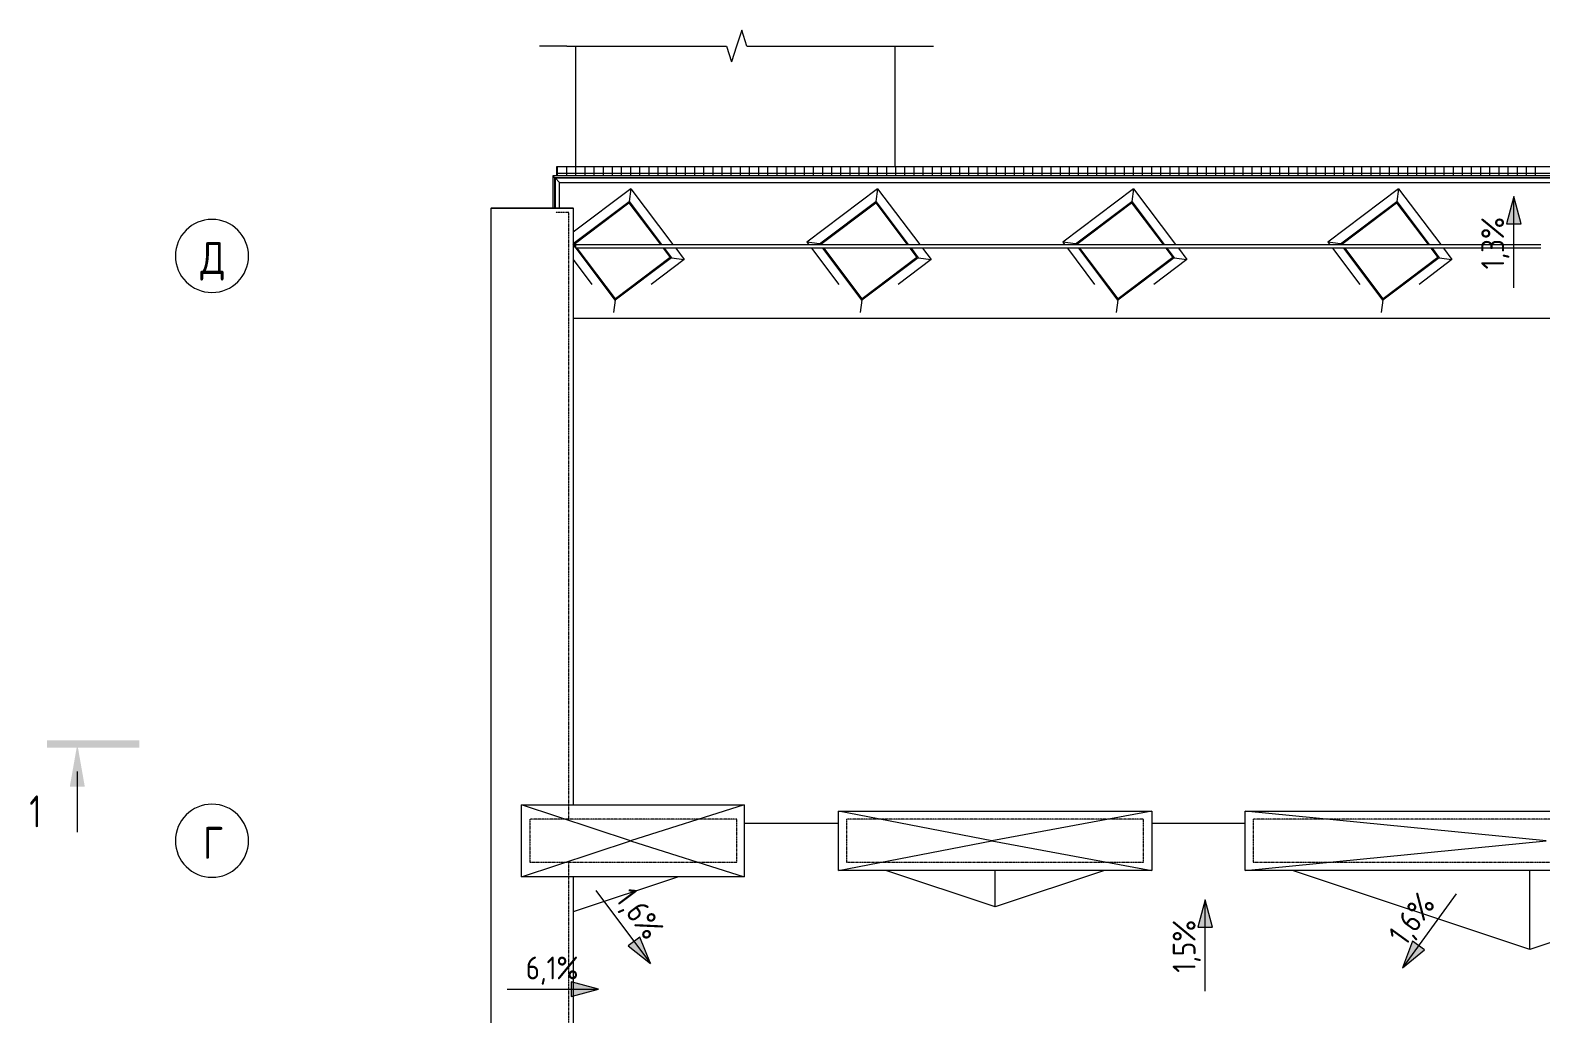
# Model space of a CAD drawing. Header units: millimetres. Extents: x -515342 to 330399, y -224905 to 507333.
# Drawn here: x -364774 to -348247, y 496173 to 506937 of the extents above; entities that cross this region are included whole.
import ezdxf

# ---------------------------------------------------------------- set-up
doc = ezdxf.new("R2010")
doc.units = ezdxf.units.MM
doc.linetypes.add('ADSK_Невидимые', pattern=[5, 3, -2])
for name, color, linetype, lineweight in [('Аннотация', 7, 'Continuous', 0), ('Витраж', 7, 'Continuous', 0), ('Крыша', 7, 'Continuous', 0), ('Линии', 7, 'Continuous', 0), ('Обобщенные модели', 7, 'Continuous', 0), ('Ограждение', 7, 'Continuous', 0), ('Оси', 7, 'Continuous', 0), ('Перекрытие', 7, 'Continuous', 0), ('Размеры', 7, 'Continuous', 0), ('Разрезы', 7, 'Continuous', 0), ('Стены', 7, 'Continuous', 0), ('Стены наружные', 7, 'Continuous', 0), ('Узлы', 7, 'Continuous', 0)]:
    doc.layers.add(name, color=color, linetype=linetype, lineweight=lineweight)
doc.styles.add('GOST Common', font='', dxfattribs={"width": 0.9, "height": 350})
doc.styles.add('GOST Common_1', font='', dxfattribs={"width": 0.9, "height": 250})
doc.styles.add('GOST Common_5', font='', dxfattribs={"width": 0.9, "height": 3.5})
doc.styles.get('GOST Common').set_extended_font_data('GOST Common')
doc.styles.get('GOST Common_1').set_extended_font_data('GOST Common')
doc.styles.get('GOST Common_5').set_extended_font_data('GOST Common')

# ---------------------------------------------------------------- blocks, each defined once
blk = doc.blocks.new('Ограждение - Ограждение-9809664-О_АР_П_Крыша')
at = {"layer": 'Ограждение'}
for p, q in [((152, 16478), (152, 16125)), ((101498, 16478), (152, 16478)), ((174, 16456), (153, 16477)), ((174, 16125), (174, 16456)), ((174, 16456), (101476, 16456)), ((225, 16405), (175, 16455)), ((175, 16455), (175, 16125)), ((101475, 16455), (175, 16455))]:
    blk.add_line(p, q, dxfattribs=at)
for points in [[(153, 16477), (153, 16477), (152, 16478), (152, 16478), (152, 16478), (152, 16478)], [(175, 16455), (175, 16455), (175, 16455), (174, 16456), (174, 16456), (174, 16456)]]:
    blk.add_open_spline(points, degree=3, dxfattribs=at)
blk = doc.blocks.new('Ограждение - Ограждение-9810127-О_АР_П_Крыша')
at = {"layer": 'Ограждение'}
for p, q in [((-525, 16124), (375, 16124)), ((-525, -519), (-525, 16124)), ((375, 16124), (375, 9595)), ((375, 8805), (375, 6725)), ((375, 6075), (375, 20)), ((375, -20), (375, -519)), ((375, -519), (-525, -519))]:
    blk.add_line(p, q, dxfattribs=at)
blk = doc.blocks.new('Заглушка для парапетного отлива - Заглушка для парапетного отлива-9810502-О_АР_П_Крыша')
at = {"layer": 'Обобщенные модели'}
for p, q in [((-525, 16125), (375, 16125)), ((-525, 16125), (-525, 16124)), ((375, 16124), (-525, 16124)), ((375, 16124), (375, 16125)), ((-525, -519), (375, -519)), ((-525, -519), (-525, -520)), ((375, -520), (-525, -520)), ((375, -519), (375, -520))]:
    blk.add_line(p, q, dxfattribs=at)
blk = doc.blocks.new('Прямоугольный импост - АР_Импост_40х40 _поручень ограждения на кровле_-10283707-О_АР_П_Крыша')
at = {"layer": 'Витраж'}
for p, q in [((403, 15685), (403, 15725)), ((403, 15725), (460, 15725)), ((460, 15685), (403, 15685))]:
    blk.add_line(p, q, dxfattribs=at)
blk = doc.blocks.new('Прямоугольный импост - АР_Импост_40х40 _поручень ограждения на кровле_-10058576-О_АР_П_Крыша')
at = {"layer": 'Витраж'}
for p, q in [((52060, 15725), (52360, 15725)), ((52360, 15685), (52060, 15685))]:
    blk.add_line(p, q, dxfattribs=at)
blk = doc.blocks.new('Обрыв_Линия - По умолчанию-9850760-О_АР_П_Крыша')
at = {"layer": 'Узлы'}
for p, q in [((0, 0), (1746, 0)), ((1969, 0), (3713, 0))]:
    blk.add_line(p, q, dxfattribs=at)
blk = doc.blocks.new('Ось сетки - Круг_Ø8 мм-6577-О_АР_П_Крыша')
at = {"layer": 'Оси'}
for start, end in [(360, 180), (180, 360)]:
    blk.add_arc((0, 0), 4, start, end, dxfattribs=at)
blk = doc.blocks.new('Разрез - Номер вида спереди_3_5 мм-64067-О_АР_П_Крыша')
at = {"layer": 'Разрезы'}
for points in [[(9.8, 0.4), (9.8, -0.39), (-0.33, -0.39), (-0.33, 0.4)], [(2.18, -4.67), (3, 0), (3.82, -4.67)]]:
    blk.add_hatch(color=256, dxfattribs=at).paths.add_polyline_path(points)
at = {"layer": 'Разрезы', "lineweight": 20}
blk.add_line((3, -3), (3, -9.66), dxfattribs=at)
blk = doc.blocks.new('FP_16-О_АР_П_Крыша')
at = {"layer": 'Обобщенные модели'}
for p, q in [((101131, 75), (0, 75)), ((90426, 84), (90426, 103)), ((90426, 41), (90426, 84)), ((90426, 0), (90426, 41)), ((90526, 84), (90526, 103)), ((90526, 41), (90526, 84)), ((90526, 0), (90526, 41)), ((90626, 84), (90626, 103)), ((90626, 41), (90626, 84)), ((90626, 0), (90626, 41)), ((90726, 84), (90726, 103)), ((90726, 41), (90726, 84)), ((90726, 0), (90726, 41)), ((90826, 84), (90826, 103)), ((90826, 41), (90826, 84)), ((90826, 0), (90826, 41)), ((90926, 84), (90926, 103)), ((90926, 41), (90926, 84)), ((90926, 0), (90926, 41)), ((91026, 84), (91026, 103)), ((91026, 41), (91026, 84)), ((91026, 0), (91026, 41)), ((91126, 84), (91126, 103)), ((91126, 41), (91126, 84)), ((91126, 0), (91126, 41)), ((91226, 84), (91226, 103)), ((91226, 41), (91226, 84)), ((91226, 0), (91226, 41)), ((91326, 84), (91326, 103)), ((91326, 41), (91326, 84)), ((91326, 0), (91326, 41)), ((91426, 84), (91426, 103)), ((91426, 41), (91426, 84)), ((91426, 0), (91426, 41)), ((91526, 84), (91526, 103)), ((91526, 41), (91526, 84)), ((91526, 0), (91526, 41)), ((91626, 84), (91626, 103)), ((91626, 41), (91626, 84)), ((91626, 0), (91626, 41)), ((91726, 84), (91726, 103)), ((91726, 41), (91726, 84)), ((91726, 0), (91726, 41)), ((91826, 84), (91826, 103)), ((91826, 41), (91826, 84)), ((91826, 0), (91826, 41)), ((91926, 84), (91926, 103)), ((91926, 41), (91926, 84)), ((91926, 0), (91926, 41)), ((92026, 84), (92026, 103)), ((92026, 41), (92026, 84)), ((92026, 0), (92026, 41)), ((92126, 84), (92126, 103)), ((92126, 41), (92126, 84)), ((92126, 0), (92126, 41)), ((92226, 84), (92226, 103)), ((92226, 41), (92226, 84)), ((92226, 0), (92226, 41)), ((92326, 84), (92326, 103)), ((92326, 41), (92326, 84)), ((92326, 0), (92326, 41)), ((92426, 84), (92426, 103)), ((92426, 41), (92426, 84)), ((92426, 0), (92426, 41)), ((92526, 84), (92526, 103)), ((92526, 41), (92526, 84)), ((92526, 0), (92526, 41)), ((92626, 84), (92626, 103)), ((92626, 41), (92626, 84)), ((92626, 0), (92626, 41)), ((92726, 84), (92726, 103)), ((92726, 41), (92726, 84)), ((92726, 0), (92726, 41)), ((92826, 84), (92826, 103)), ((92826, 41), (92826, 84)), ((92826, 0), (92826, 41)), ((92926, 84), (92926, 103)), ((92926, 41), (92926, 84)), ((92926, 0), (92926, 41)), ((93026, 84), (93026, 103)), ((93026, 41), (93026, 84)), ((93026, 0), (93026, 41)), ((93126, 84), (93126, 103)), ((93126, 41), (93126, 84)), ((93126, 0), (93126, 41)), ((93226, 84), (93226, 103)), ((93226, 41), (93226, 84)), ((93226, 0), (93226, 41)), ((93326, 84), (93326, 103)), ((93326, 41), (93326, 84)), ((93326, 0), (93326, 41)), ((93426, 84), (93426, 103)), ((93426, 41), (93426, 84)), ((93426, 0), (93426, 41)), ((93526, 84), (93526, 103)), ((93526, 41), (93526, 84)), ((93526, 0), (93526, 41)), ((93626, 84), (93626, 103)), ((93626, 41), (93626, 84)), ((93626, 0), (93626, 41)), ((93726, 84), (93726, 103)), ((93726, 41), (93726, 84)), ((93726, 0), (93726, 41)), ((93826, 84), (93826, 103)), ((93826, 41), (93826, 84)), ((93826, 0), (93826, 41)), ((93926, 84), (93926, 103)), ((93926, 41), (93926, 84)), ((93926, 0), (93926, 41)), ((94026, 84), (94026, 103)), ((94026, 41), (94026, 84)), ((94026, 0), (94026, 41)), ((94126, 84), (94126, 103)), ((94126, 41), (94126, 84)), ((94126, 0), (94126, 41)), ((94226, 84), (94226, 103)), ((94226, 41), (94226, 84)), ((94226, 0), (94226, 41)), ((94326, 84), (94326, 103)), ((94326, 41), (94326, 84)), ((94326, 0), (94326, 41)), ((94426, 84), (94426, 103)), ((94426, 41), (94426, 84)), ((94426, 0), (94426, 41)), ((94526, 84), (94526, 103)), ((94526, 41), (94526, 84)), ((94526, 0), (94526, 41)), ((94626, 84), (94626, 103)), ((94626, 41), (94626, 84)), ((94626, 0), (94626, 41)), ((94726, 84), (94726, 103)), ((94726, 41), (94726, 84)), ((94726, 0), (94726, 41)), ((94826, 84), (94826, 103)), ((94826, 41), (94826, 84)), ((94826, 0), (94826, 41)), ((94926, 84), (94926, 103)), ((94926, 41), (94926, 84)), ((94926, 0), (94926, 41)), ((95026, 84), (95026, 103)), ((95026, 41), (95026, 84)), ((95026, 0), (95026, 41)), ((95126, 84), (95126, 103)), ((95126, 41), (95126, 84)), ((95126, 0), (95126, 41)), ((95226, 84), (95226, 103)), ((95226, 41), (95226, 84)), ((95226, 0), (95226, 41)), ((95326, 84), (95326, 103)), ((95326, 41), (95326, 84)), ((95326, 0), (95326, 41)), ((95426, 84), (95426, 103)), ((95426, 41), (95426, 84)), ((95426, 0), (95426, 41)), ((95526, 84), (95526, 103)), ((95526, 41), (95526, 84)), ((95526, 0), (95526, 41)), ((95626, 84), (95626, 103)), ((95626, 41), (95626, 84)), ((95626, 0), (95626, 41)), ((95726, 84), (95726, 103)), ((95726, 41), (95726, 84)), ((95726, 0), (95726, 41)), ((95826, 84), (95826, 103)), ((95826, 41), (95826, 84)), ((95826, 0), (95826, 41)), ((95926, 84), (95926, 103)), ((95926, 41), (95926, 84)), ((95926, 0), (95926, 41)), ((96026, 84), (96026, 103)), ((96026, 41), (96026, 84)), ((96026, 0), (96026, 41)), ((96126, 84), (96126, 103)), ((96126, 41), (96126, 84)), ((96126, 0), (96126, 41)), ((96226, 84), (96226, 103)), ((96226, 41), (96226, 84)), ((96226, 0), (96226, 41)), ((96326, 84), (96326, 103)), ((96326, 41), (96326, 84)), ((96326, 0), (96326, 41)), ((96426, 84), (96426, 103)), ((96426, 41), (96426, 84)), ((96426, 0), (96426, 41)), ((96526, 84), (96526, 103)), ((96526, 41), (96526, 84)), ((96526, 0), (96526, 41)), ((96626, 84), (96626, 103)), ((96626, 41), (96626, 84)), ((96626, 0), (96626, 41)), ((96726, 84), (96726, 103)), ((96726, 41), (96726, 84)), ((96726, 0), (96726, 41)), ((96826, 84), (96826, 103)), ((96826, 41), (96826, 84)), ((96826, 0), (96826, 41)), ((96926, 84), (96926, 103)), ((96926, 41), (96926, 84)), ((96926, 0), (96926, 41)), ((97026, 84), (97026, 103)), ((97026, 41), (97026, 84)), ((97026, 0), (97026, 41)), ((97126, 84), (97126, 103)), ((97126, 41), (97126, 84)), ((97126, 0), (97126, 41)), ((97226, 84), (97226, 103)), ((97226, 41), (97226, 84)), ((97226, 0), (97226, 41)), ((97326, 84), (97326, 103)), ((97326, 41), (97326, 84)), ((97326, 0), (97326, 41)), ((97426, 84), (97426, 103)), ((97426, 41), (97426, 84)), ((97426, 0), (97426, 41)), ((97526, 84), (97526, 103)), ((97526, 41), (97526, 84)), ((97526, 0), (97526, 41)), ((97626, 84), (97626, 103)), ((97626, 41), (97626, 84)), ((97626, 0), (97626, 41)), ((97726, 84), (97726, 103)), ((97726, 41), (97726, 84)), ((97726, 0), (97726, 41)), ((97826, 84), (97826, 103)), ((97826, 41), (97826, 84)), ((97826, 0), (97826, 41)), ((97926, 84), (97926, 103)), ((97926, 41), (97926, 84)), ((97926, 0), (97926, 41)), ((98026, 84), (98026, 103)), ((98026, 41), (98026, 84)), ((98026, 0), (98026, 41)), ((98126, 84), (98126, 103)), ((98126, 41), (98126, 84)), ((98126, 0), (98126, 41)), ((98226, 84), (98226, 103)), ((98226, 41), (98226, 84)), ((98226, 0), (98226, 41)), ((98326, 84), (98326, 103)), ((98326, 41), (98326, 84)), ((98326, 0), (98326, 41)), ((98426, 84), (98426, 103)), ((98426, 41), (98426, 84)), ((98426, 0), (98426, 41)), ((98526, 84), (98526, 103)), ((98526, 41), (98526, 84)), ((98526, 0), (98526, 41)), ((98626, 84), (98626, 103)), ((98626, 41), (98626, 84)), ((98626, 0), (98626, 41)), ((98726, 84), (98726, 103)), ((98726, 41), (98726, 84)), ((98726, 0), (98726, 41)), ((98826, 84), (98826, 103)), ((98826, 41), (98826, 84)), ((98826, 0), (98826, 41)), ((98926, 84), (98926, 103)), ((98926, 41), (98926, 84)), ((98926, 0), (98926, 41)), ((99026, 84), (99026, 103)), ((99026, 41), (99026, 84)), ((99026, 0), (99026, 41)), ((99126, 84), (99126, 103)), ((99126, 41), (99126, 84)), ((99126, 0), (99126, 41)), ((99226, 84), (99226, 103)), ((99226, 41), (99226, 84)), ((99226, 0), (99226, 41)), ((99326, 84), (99326, 103)), ((99326, 41), (99326, 84)), ((99326, 0), (99326, 41)), ((99426, 84), (99426, 103)), ((99426, 41), (99426, 84)), ((99426, 0), (99426, 41)), ((99526, 84), (99526, 103)), ((99526, 41), (99526, 84)), ((99526, 0), (99526, 41)), ((99626, 84), (99626, 103)), ((99626, 41), (99626, 84)), ((99626, 0), (99626, 41)), ((99726, 84), (99726, 103)), ((99726, 41), (99726, 84)), ((99726, 0), (99726, 41)), ((99826, 84), (99826, 103)), ((99826, 41), (99826, 84)), ((99826, 0), (99826, 41)), ((99926, 84), (99926, 103)), ((99926, 41), (99926, 84)), ((99926, 0), (99926, 41)), ((100026, 84), (100026, 103)), ((100026, 41), (100026, 84)), ((100026, 0), (100026, 41)), ((100126, 84), (100126, 103)), ((100126, 41), (100126, 84)), ((100126, 0), (100126, 41)), ((100226, 84), (100226, 103)), ((100226, 41), (100226, 84)), ((100226, 0), (100226, 41)), ((100326, 84), (100326, 103)), ((100326, 41), (100326, 84)), ((100326, 0), (100326, 41)), ((100426, 84), (100426, 103)), ((100426, 41), (100426, 84)), ((100426, 0), (100426, 41)), ((100526, 84), (100526, 103)), ((100526, 41), (100526, 84)), ((100526, 0), (100526, 41)), ((100626, 84), (100626, 103)), ((100626, 41), (100626, 84)), ((100626, 0), (100626, 41)), ((100726, 84), (100726, 103)), ((100726, 41), (100726, 84)), ((100726, 0), (100726, 41)), ((100826, 84), (100826, 103)), ((100826, 41), (100826, 84)), ((100826, 0), (100826, 41)), ((100926, 84), (100926, 103)), ((100926, 41), (100926, 84)), ((100926, 0), (100926, 41)), ((101026, 84), (101026, 103)), ((101026, 41), (101026, 84)), ((101026, 0), (101026, 41)), ((101126, 84), (101126, 103)), ((101126, 41), (101126, 84)), ((101126, 0), (101126, 41))]:
    blk.add_line(p, q, dxfattribs=at)
blk = doc.blocks.new('Влж_Решетка для желоба - Решетка 125-9890054-О_АР_П_Крыша')
at = {"layer": 'Обобщенные модели'}
for p, q in [((101131, 0), (0, 0)), ((101131, 103), (101131, 0))]:
    blk.add_line(p, q, dxfattribs=at)
blk.add_blockref('FP_16-О_АР_П_Крыша', (0, 0), dxfattribs=at)

msp = doc.modelspace()

# ---------------------------------------------------------------- hatches: boundary and pattern name
at = {"layer": 'Размеры'}
for points in [[(-348541.3042, 505117.1384), (-348621.689, 504817.1384), (-348460.9195, 504817.1384)], [(-351917.2688, 497419.9604), (-351997.6536, 497119.9604), (-351836.8841, 497119.9604)], [(-357986.819, 496723.7053), (-358102.3295, 497012.0091), (-358231.0059, 496915.6285)], [(-349761.1942, 496675.9807), (-349520.0942, 496871.7676), (-349650.2889, 496966.0871)], [(-358555.6425, 496442.8133), (-358855.6425, 496523.198), (-358855.6425, 496362.4285)], [(-358555.6425, 496442.8133), (-358855.6425, 496523.198), (-358855.6425, 496362.4285)]]:
    msp.add_hatch(color=256, dxfattribs=at).paths.add_polyline_path(points)

# ---------------------------------------------------------------- linework, layer by layer
at = {"layer": 'Аннотация'}
for p, q in [((-356989.345, 506937.2288), (-357045.6537, 506763.9285)), ((-356989.345, 506937.2288), (-357045.6537, 506763.9285)), ((-356933.0364, 506763.9285), (-356989.345, 506937.2288)), ((-356933.0364, 506763.9285), (-356989.345, 506937.2288)), ((-358902.0024, 506763.9285), (-359202.0024, 506763.9285)), ((-357155.6537, 506763.9285), (-357100.6537, 506590.7234)), ((-357155.6537, 506763.9285), (-357100.6537, 506590.7234)), ((-357045.6537, 506763.9285), (-357100.6537, 506590.7234)), ((-355189.305, 506763.9285), (-354889.305, 506763.9285))]:
    msp.add_line(p, q, dxfattribs=at)
at = {"layer": 'Крыша'}
for p, q in [((-358982.0024, 504991.4811), (-358982.0024, 505271.4811)), ((-358982.0024, 505271.4811), (-257782.0024, 505271.4811)), ((-358822.8127, 504596.8465), (-358223.836, 505048.2077)), ((-358223.836, 505048.2077), (-357879.6678, 504591.4811)), ((-356122.8127, 504596.8465), (-355523.836, 505048.2077)), ((-355523.836, 505048.2077), (-355179.6678, 504591.4811)), ((-353322.8127, 504596.8465), (-352723.836, 505048.2077)), ((-352723.836, 505048.2077), (-352379.6678, 504591.4811)), ((-350422.8127, 504596.8465), (-349823.836, 505048.2077)), ((-349823.836, 505048.2077), (-349479.6678, 504591.4811)), ((-358803.6985, 504571.4811), (-358822.8127, 504596.8465)), ((-356118.7696, 504591.4811), (-356122.8127, 504596.8465)), ((-353318.7696, 504591.4811), (-353322.8127, 504596.8465)), ((-350418.7696, 504591.4811), (-350422.8127, 504596.8465)), ((-358371.4514, 503997.8698), (-358788.6274, 504551.4811)), ((-357772.4748, 504449.2311), (-358371.4514, 503997.8698)), ((-357849.5257, 504551.4811), (-357772.4748, 504449.2311)), ((-355671.4514, 503997.8698), (-356088.6274, 504551.4811)), ((-355072.4748, 504449.2311), (-355671.4514, 503997.8698)), ((-355149.5257, 504551.4811), (-355072.4748, 504449.2311)), ((-352871.4514, 503997.8698), (-353288.6274, 504551.4811)), ((-352272.4748, 504449.2311), (-352871.4514, 503997.8698)), ((-352349.5257, 504551.4811), (-352272.4748, 504449.2311)), ((-349971.4514, 503997.8698), (-350388.6274, 504551.4811)), ((-349372.4748, 504449.2311), (-349971.4514, 503997.8698)), ((-349449.5257, 504551.4811), (-349372.4748, 504449.2311)), ((-306847.0024, 503781.4369), (-358832.0024, 503781.4369)), ((-359397.0024, 497671.4811), (-359397.0024, 498461.4811)), ((-358205.9827, 498066.4811), (-359397.0024, 498461.4811)), ((-359397.0024, 498461.4811), (-356962.0024, 498461.4811)), ((-356962.0024, 498461.4811), (-358205.9827, 498066.4811)), ((-356962.0024, 498461.4811), (-356962.0024, 497671.4811)), ((-355932.0024, 497741.4811), (-355932.0024, 498391.4811)), ((-354252.9584, 498066.4811), (-355932.0024, 498391.4811)), ((-355932.0024, 498391.4811), (-352502.0024, 498391.4811)), ((-352502.0024, 498391.4811), (-354252.9584, 498066.4811)), ((-352502.0024, 498391.4811), (-352502.0024, 497741.4811)), ((-351482.0024, 497741.4811), (-351482.0024, 498391.4811)), ((-348189.3392, 498066.4811), (-351482.0024, 498391.4811)), ((-351482.0024, 498391.4811), (-345252.0024, 498391.4811)), ((-355932.0024, 498256.4811), (-356962.0024, 498256.4811)), ((-351482.0024, 498256.4811), (-352502.0024, 498256.4811)), ((-359397.0024, 497671.4811), (-358205.9827, 498066.4811)), ((-358205.9827, 498066.4811), (-356962.0024, 497671.4811)), ((-355932.0024, 497741.4811), (-354252.9584, 498066.4811)), ((-354252.9584, 498066.4811), (-352502.0024, 497741.4811)), ((-351482.0024, 497741.4811), (-348189.3392, 498066.4811)), ((-356962.0024, 497671.4811), (-359397.0024, 497671.4811)), ((-357682.0024, 497671.4811), (-358832.0024, 497288.1478)), ((-352502.0024, 497741.4811), (-355932.0024, 497741.4811)), ((-354217.0024, 497343.1478), (-355412.0024, 497741.4811)), ((-354217.0024, 497343.1478), (-354217.0024, 497741.4811)), ((-353022.0024, 497741.4811), (-354217.0024, 497343.1478)), ((-345252.0024, 497741.4811), (-351482.0024, 497741.4811)), ((-348367.0024, 496876.4811), (-350962.0024, 497741.4811)), ((-348367.0024, 496876.4811), (-348367.0024, 497741.4811)), ((-345772.0024, 497741.4811), (-348367.0024, 496876.4811))]:
    msp.add_line(p, q, dxfattribs=at)
at = {"layer": 'Линии', "linetype": 'ADSK_Невидимые'}
for p, q in [((-358882.0024, 504941.4811), (-359024.6754, 504941.4811)), ((-358882.0024, 498301.4811), (-358882.0024, 504941.4811)), ((-357042.0024, 498301.4811), (-359307.0024, 498301.4811)), ((-359307.0024, 498301.4811), (-359307.0024, 497831.4811)), ((-357042.0024, 497831.4811), (-357042.0024, 498301.4811)), ((-352592.0024, 498301.4811), (-355842.0024, 498301.4811)), ((-355842.0024, 498301.4811), (-355842.0024, 497831.4811)), ((-352592.0024, 497831.4811), (-352592.0024, 498301.4811)), ((-345342.0024, 498301.4811), (-351392.0024, 498301.4811)), ((-351392.0024, 498301.4811), (-351392.0024, 497831.4811)), ((-359307.0024, 497831.4811), (-357042.0024, 497831.4811)), ((-358882.0024, 495501.4811), (-358882.0024, 497831.4811)), ((-355842.0024, 497831.4811), (-352592.0024, 497831.4811)), ((-351392.0024, 497831.4811), (-345342.0024, 497831.4811))]:
    msp.add_line(p, q, dxfattribs=at)
at = {"layer": 'Перекрытие'}
for p, q in [((-358809.305, 506763.9285), (-358809.305, 505447.4304)), ((-355309.305, 505447.4304), (-355309.305, 506763.9285))]:
    msp.add_line(p, q, dxfattribs=at)
at = {"layer": 'Размеры'}
for p, q in [((-348541.3042, 505117.1384), (-348621.689, 504817.1384)), ((-348460.9195, 504817.1384), (-348541.3042, 505117.1384)), ((-348541.3042, 504117.1384), (-348541.3042, 505117.1384)), ((-348621.689, 504817.1384), (-348460.9195, 504817.1384)), ((-358586.3146, 497524.0834), (-357986.819, 496723.7053)), ((-349174.5188, 497485.8029), (-349761.1942, 496675.9807)), ((-351917.2688, 497419.9604), (-351997.6536, 497119.9604)), ((-351836.8841, 497119.9604), (-351917.2688, 497419.9604)), ((-351917.2688, 496419.9604), (-351917.2688, 497419.9604)), ((-358102.3295, 497012.0091), (-358231.0059, 496915.6285)), ((-357986.819, 496723.7053), (-358102.3295, 497012.0091)), ((-351997.6536, 497119.9604), (-351836.8841, 497119.9604)), ((-349650.2889, 496966.0871), (-349761.1942, 496675.9807)), ((-349520.0942, 496871.7676), (-349650.2889, 496966.0871)), ((-358231.0059, 496915.6285), (-357986.819, 496723.7053)), ((-349761.1942, 496675.9807), (-349520.0942, 496871.7676)), ((-358555.6425, 496442.8133), (-358855.6425, 496523.198)), ((-358855.6425, 496523.198), (-358855.6425, 496362.4285)), ((-358555.6425, 496442.8133), (-358855.6425, 496523.198)), ((-358855.6425, 496523.198), (-358855.6425, 496362.4285)), ((-359555.6425, 496442.8133), (-358555.6425, 496442.8133)), ((-359555.6425, 496442.8133), (-358555.6425, 496442.8133)), ((-358855.6425, 496362.4285), (-358555.6425, 496442.8133)), ((-358855.6425, 496362.4285), (-358555.6425, 496442.8133))]:
    msp.add_line(p, q, dxfattribs=at)
at = {"layer": 'Стены'}
for p, q in [((-358202.1858, 505202.2573), (-358832.0024, 504727.6564)), ((-358202.1858, 505202.2573), (-358221.8678, 505062.2123)), ((-358202.1858, 505202.2573), (-357741.9329, 504591.4811)), ((-355502.1858, 505202.2573), (-356276.8622, 504618.4967)), ((-355502.1858, 505202.2573), (-355521.8678, 505062.2123)), ((-355502.1858, 505202.2573), (-355041.9329, 504591.4811)), ((-352702.1858, 505202.2573), (-353476.8622, 504618.4967)), ((-352702.1858, 505202.2573), (-352721.8678, 505062.2123)), ((-352702.1858, 505202.2573), (-352241.9329, 504591.4811)), ((-349802.1858, 505202.2573), (-350576.8622, 504618.4967)), ((-349802.1858, 505202.2573), (-349821.8678, 505062.2123)), ((-349802.1858, 505202.2573), (-349341.9329, 504591.4811)), ((-356136.8172, 504598.8147), (-356276.8622, 504618.4967)), ((-356276.8622, 504618.4967), (-356256.5045, 504591.4811)), ((-353336.8172, 504598.8147), (-353476.8622, 504618.4967)), ((-353476.8622, 504618.4967), (-353456.5045, 504591.4811)), ((-350436.8172, 504598.8147), (-350576.8622, 504618.4967)), ((-350576.8622, 504618.4967), (-350556.5045, 504591.4811)), ((-358832.0024, 504426.2613), (-358628.1961, 504155.8011)), ((-357618.4252, 504427.5809), (-357979.0891, 504155.8011)), ((-357758.4702, 504447.2629), (-357618.4252, 504427.5809)), ((-357711.7907, 504551.4811), (-357618.4252, 504427.5809)), ((-356226.3623, 504551.4811), (-355928.1961, 504155.8011)), ((-354918.4252, 504427.5809), (-355279.0891, 504155.8011)), ((-355058.4702, 504447.2629), (-354918.4252, 504427.5809)), ((-355011.7907, 504551.4811), (-354918.4252, 504427.5809)), ((-353426.3623, 504551.4811), (-353128.1961, 504155.8011)), ((-352118.4252, 504427.5809), (-352479.0891, 504155.8011)), ((-352258.4702, 504447.2629), (-352118.4252, 504427.5809)), ((-352211.7907, 504551.4811), (-352118.4252, 504427.5809)), ((-350526.3623, 504551.4811), (-350228.1961, 504155.8011)), ((-349218.4252, 504427.5809), (-349579.0891, 504155.8011)), ((-349358.4702, 504447.2629), (-349218.4252, 504427.5809)), ((-349311.7907, 504551.4811), (-349218.4252, 504427.5809)), ((-358373.4196, 503983.8653), (-358392.3019, 503849.5104)), ((-355673.4196, 503983.8653), (-355692.3019, 503849.5104)), ((-352873.4196, 503983.8653), (-352892.3019, 503849.5104)), ((-349973.4196, 503983.8653), (-349992.3019, 503849.5104))]:
    msp.add_line(p, q, dxfattribs=at)
at = {"layer": 'Стены наружные'}
for p, q in [((-358832.0024, 504602.4428), (-358221.8678, 505062.2123)), ((-358221.8678, 505062.2123), (-357867.1465, 504591.4811)), ((-356136.8172, 504598.8147), (-355521.8678, 505062.2123)), ((-355521.8678, 505062.2123), (-355167.1465, 504591.4811)), ((-353336.8172, 504598.8147), (-352721.8678, 505062.2123)), ((-352721.8678, 505062.2123), (-352367.1465, 504591.4811)), ((-350436.8172, 504598.8147), (-349821.8678, 505062.2123)), ((-349821.8678, 505062.2123), (-349467.1465, 504591.4811)), ((-358803.6985, 504554.8647), (-358832.0024, 504592.4253)), ((-356136.8172, 504598.8147), (-356131.2909, 504591.4811)), ((-353336.8172, 504598.8147), (-353331.2909, 504591.4811)), ((-350436.8172, 504598.8147), (-350431.2909, 504591.4811)), ((-358373.4196, 503983.8653), (-358801.1488, 504551.4811)), ((-357758.4702, 504447.2629), (-358373.4196, 503983.8653)), ((-357837.0043, 504551.4811), (-357758.4702, 504447.2629)), ((-355673.4196, 503983.8653), (-356101.1488, 504551.4811)), ((-355058.4702, 504447.2629), (-355673.4196, 503983.8653)), ((-355137.0043, 504551.4811), (-355058.4702, 504447.2629)), ((-352873.4196, 503983.8653), (-353301.1488, 504551.4811)), ((-352258.4702, 504447.2629), (-352873.4196, 503983.8653)), ((-352337.0043, 504551.4811), (-352258.4702, 504447.2629)), ((-349973.4196, 503983.8653), (-350401.1488, 504551.4811)), ((-349358.4702, 504447.2629), (-349973.4196, 503983.8653)), ((-349437.0043, 504551.4811), (-349358.4702, 504447.2629))]:
    msp.add_line(p, q, dxfattribs=at)

# ---------------------------------------------------------------- block references
at = {"layer": 'Витраж'}
for name, p in [('Прямоугольный импост - АР_Импост_40х40 _поручень ограждения на кровле_-10283707-О_АР_П_Крыша', (-359207.0024, 488866.4811)), ('Прямоугольный импост - АР_Импост_40х40 _поручень ограждения на кровле_-10058576-О_АР_П_Крыша', (-410807.0024, 488866.4811)), ('Прямоугольный импост - АР_Импост_40х40 _поручень ограждения на кровле_-10058576-О_АР_П_Крыша', (-410507.0024, 488866.4811)), ('Прямоугольный импост - АР_Импост_40х40 _поручень ограждения на кровле_-10058576-О_АР_П_Крыша', (-410207.0024, 488866.4811)), ('Прямоугольный импост - АР_Импост_40х40 _поручень ограждения на кровле_-10058576-О_АР_П_Крыша', (-409907.0024, 488866.4811)), ('Прямоугольный импост - АР_Импост_40х40 _поручень ограждения на кровле_-10058576-О_АР_П_Крыша', (-409607.0024, 488866.4811)), ('Прямоугольный импост - АР_Импост_40х40 _поручень ограждения на кровле_-10058576-О_АР_П_Крыша', (-409307.0024, 488866.4811)), ('Прямоугольный импост - АР_Импост_40х40 _поручень ограждения на кровле_-10058576-О_АР_П_Крыша', (-409007.0024, 488866.4811)), ('Прямоугольный импост - АР_Импост_40х40 _поручень ограждения на кровле_-10058576-О_АР_П_Крыша', (-408707.0024, 488866.4811)), ('Прямоугольный импост - АР_Импост_40х40 _поручень ограждения на кровле_-10058576-О_АР_П_Крыша', (-408407.0024, 488866.4811)), ('Прямоугольный импост - АР_Импост_40х40 _поручень ограждения на кровле_-10058576-О_АР_П_Крыша', (-408107.0024, 488866.4811)), ('Прямоугольный импост - АР_Импост_40х40 _поручень ограждения на кровле_-10058576-О_АР_П_Крыша', (-407807.0024, 488866.4811)), ('Прямоугольный импост - АР_Импост_40х40 _поручень ограждения на кровле_-10058576-О_АР_П_Крыша', (-407507.0024, 488866.4811)), ('Прямоугольный импост - АР_Импост_40х40 _поручень ограждения на кровле_-10058576-О_АР_П_Крыша', (-407207.0024, 488866.4811)), ('Прямоугольный импост - АР_Импост_40х40 _поручень ограждения на кровле_-10058576-О_АР_П_Крыша', (-406907.0024, 488866.4811)), ('Прямоугольный импост - АР_Импост_40х40 _поручень ограждения на кровле_-10058576-О_АР_П_Крыша', (-406607.0024, 488866.4811)), ('Прямоугольный импост - АР_Импост_40х40 _поручень ограждения на кровле_-10058576-О_АР_П_Крыша', (-406307.0024, 488866.4811)), ('Прямоугольный импост - АР_Импост_40х40 _поручень ограждения на кровле_-10058576-О_АР_П_Крыша', (-406007.0024, 488866.4811)), ('Прямоугольный импост - АР_Импост_40х40 _поручень ограждения на кровле_-10058576-О_АР_П_Крыша', (-405707.0024, 488866.4811)), ('Прямоугольный импост - АР_Импост_40х40 _поручень ограждения на кровле_-10058576-О_АР_П_Крыша', (-405407.0024, 488866.4811)), ('Прямоугольный импост - АР_Импост_40х40 _поручень ограждения на кровле_-10058576-О_АР_П_Крыша', (-405107.0024, 488866.4811)), ('Прямоугольный импост - АР_Импост_40х40 _поручень ограждения на кровле_-10058576-О_АР_П_Крыша', (-404807.0024, 488866.4811)), ('Прямоугольный импост - АР_Импост_40х40 _поручень ограждения на кровле_-10058576-О_АР_П_Крыша', (-404507.0024, 488866.4811)), ('Прямоугольный импост - АР_Импост_40х40 _поручень ограждения на кровле_-10058576-О_АР_П_Крыша', (-404207.0024, 488866.4811)), ('Прямоугольный импост - АР_Импост_40х40 _поручень ограждения на кровле_-10058576-О_АР_П_Крыша', (-403907.0024, 488866.4811)), ('Прямоугольный импост - АР_Импост_40х40 _поручень ограждения на кровле_-10058576-О_АР_П_Крыша', (-403607.0024, 488866.4811)), ('Прямоугольный импост - АР_Импост_40х40 _поручень ограждения на кровле_-10058576-О_АР_П_Крыша', (-403307.0024, 488866.4811)), ('Прямоугольный импост - АР_Импост_40х40 _поручень ограждения на кровле_-10058576-О_АР_П_Крыша', (-403007.0024, 488866.4811)), ('Прямоугольный импост - АР_Импост_40х40 _поручень ограждения на кровле_-10058576-О_АР_П_Крыша', (-402707.0024, 488866.4811)), ('Прямоугольный импост - АР_Импост_40х40 _поручень ограждения на кровле_-10058576-О_АР_П_Крыша', (-402407.0024, 488866.4811)), ('Прямоугольный импост - АР_Импост_40х40 _поручень ограждения на кровле_-10058576-О_АР_П_Крыша', (-402107.0024, 488866.4811)), ('Прямоугольный импост - АР_Импост_40х40 _поручень ограждения на кровле_-10058576-О_АР_П_Крыша', (-401807.0024, 488866.4811)), ('Прямоугольный импост - АР_Импост_40х40 _поручень ограждения на кровле_-10058576-О_АР_П_Крыша', (-401507.0024, 488866.4811)), ('Прямоугольный импост - АР_Импост_40х40 _поручень ограждения на кровле_-10058576-О_АР_П_Крыша', (-401207.0024, 488866.4811)), ('Прямоугольный импост - АР_Импост_40х40 _поручень ограждения на кровле_-10058576-О_АР_П_Крыша', (-400907.0024, 488866.4811)), ('Прямоугольный импост - АР_Импост_40х40 _поручень ограждения на кровле_-10058576-О_АР_П_Крыша', (-400607.0024, 488866.4811))]:
    msp.add_blockref(name, p, dxfattribs=at)
at = {"layer": 'Обобщенные модели', "rotation": 180}
msp.add_blockref('Влж_Решетка для желоба - Решетка 125-9890054-О_АР_П_Крыша', (-257880.8916, 505447.4304), dxfattribs=at)
at = {"layer": 'Обобщенные модели'}
msp.add_blockref('Заглушка для парапетного отлива - Заглушка для парапетного отлива-9810502-О_АР_П_Крыша', (-359207.0024, 488866.4811), dxfattribs=at)
at = {"layer": 'Ограждение'}
for name in ['Ограждение - Ограждение-9809664-О_АР_П_Крыша', 'Ограждение - Ограждение-9810127-О_АР_П_Крыша']:
    msp.add_blockref(name, (-359207.0024, 488866.4811), dxfattribs=at)
at = {"layer": 'Оси', "xscale": 99.99999999999993, "yscale": 99.99999999999993, "zscale": 99.99999999999993, "rotation": 269.9999999999994}
for p in [(-362784.994, 504466.4811), (-362784.994, 498066.4811)]:
    msp.add_blockref('Ось сетки - Круг_Ø8 мм-6577-О_АР_П_Крыша', p, dxfattribs=at)
at = {"layer": 'Разрезы', "xscale": 99.99999999999993, "yscale": 99.99999999999993, "zscale": 99.99999999999993}
msp.add_blockref('Разрез - Номер вида спереди_3_5 мм-64067-О_АР_П_Крыша', (-364558.3778, 499125.2643), dxfattribs=at)
at = {"layer": 'Узлы'}
msp.add_blockref('Обрыв_Линия - По умолчанию-9850760-О_АР_П_Крыша', (-358902.0024, 506763.9285), dxfattribs=at)

# ---------------------------------------------------------------- texts
at = {"layer": 'Оси', "char_height": 350, "attachment_point": 1, "style": 'GOST Common'}
for s, insert, width in [('\\fGOST Common|b0|i0|c204|p34|;\\W.9;Д', (-362913.1669, 504619.068), 346.329), ('\\fGOST Common|b0|i0|c204|p34|;\\W.9;Г', (-362883.4669, 498219.068), 274.177125)]:
    msp.add_mtext(s, dxfattribs=dict(at, insert=insert, width=width))
at = {"layer": 'Размеры', "char_height": 250, "width": 712.029696, "attachment_point": 1, "line_spacing_factor": 1.022761, "style": 'GOST Common_1'}
for s, insert, rotation in [('1,3%', (-348898.0113, 504320.4593), 90), ('1,6%', (-358178.9241, 497575.1941), 306.83377928), ('1,6%', (-349930.7801, 497049.9058), 54.07856093), ('1,5%', (-352273.9759, 496623.2814), 90)]:
    msp.add_mtext(s, dxfattribs=dict(at, insert=insert, rotation=rotation))
at = {"layer": 'Размеры', "insert": (-359352.3215, 496799.5204), "char_height": 250, "width": 712.029696, "attachment_point": 1, "line_spacing_factor": 1.022761, "style": 'GOST Common_1'}
msp.add_mtext('6,1%', dxfattribs=at)
msp.add_mtext('6,1%', dxfattribs=at)
at = {"layer": 'Разрезы', "insert": (-364783.1767, 498562.771), "char_height": 350, "width": 166.751, "attachment_point": 1, "style": 'GOST Common_5'}
msp.add_mtext('\\fGOST Common|b0|i0|c204|p34|;\\W.8;1', dxfattribs=at)

doc.saveas('drawing.dxf')
